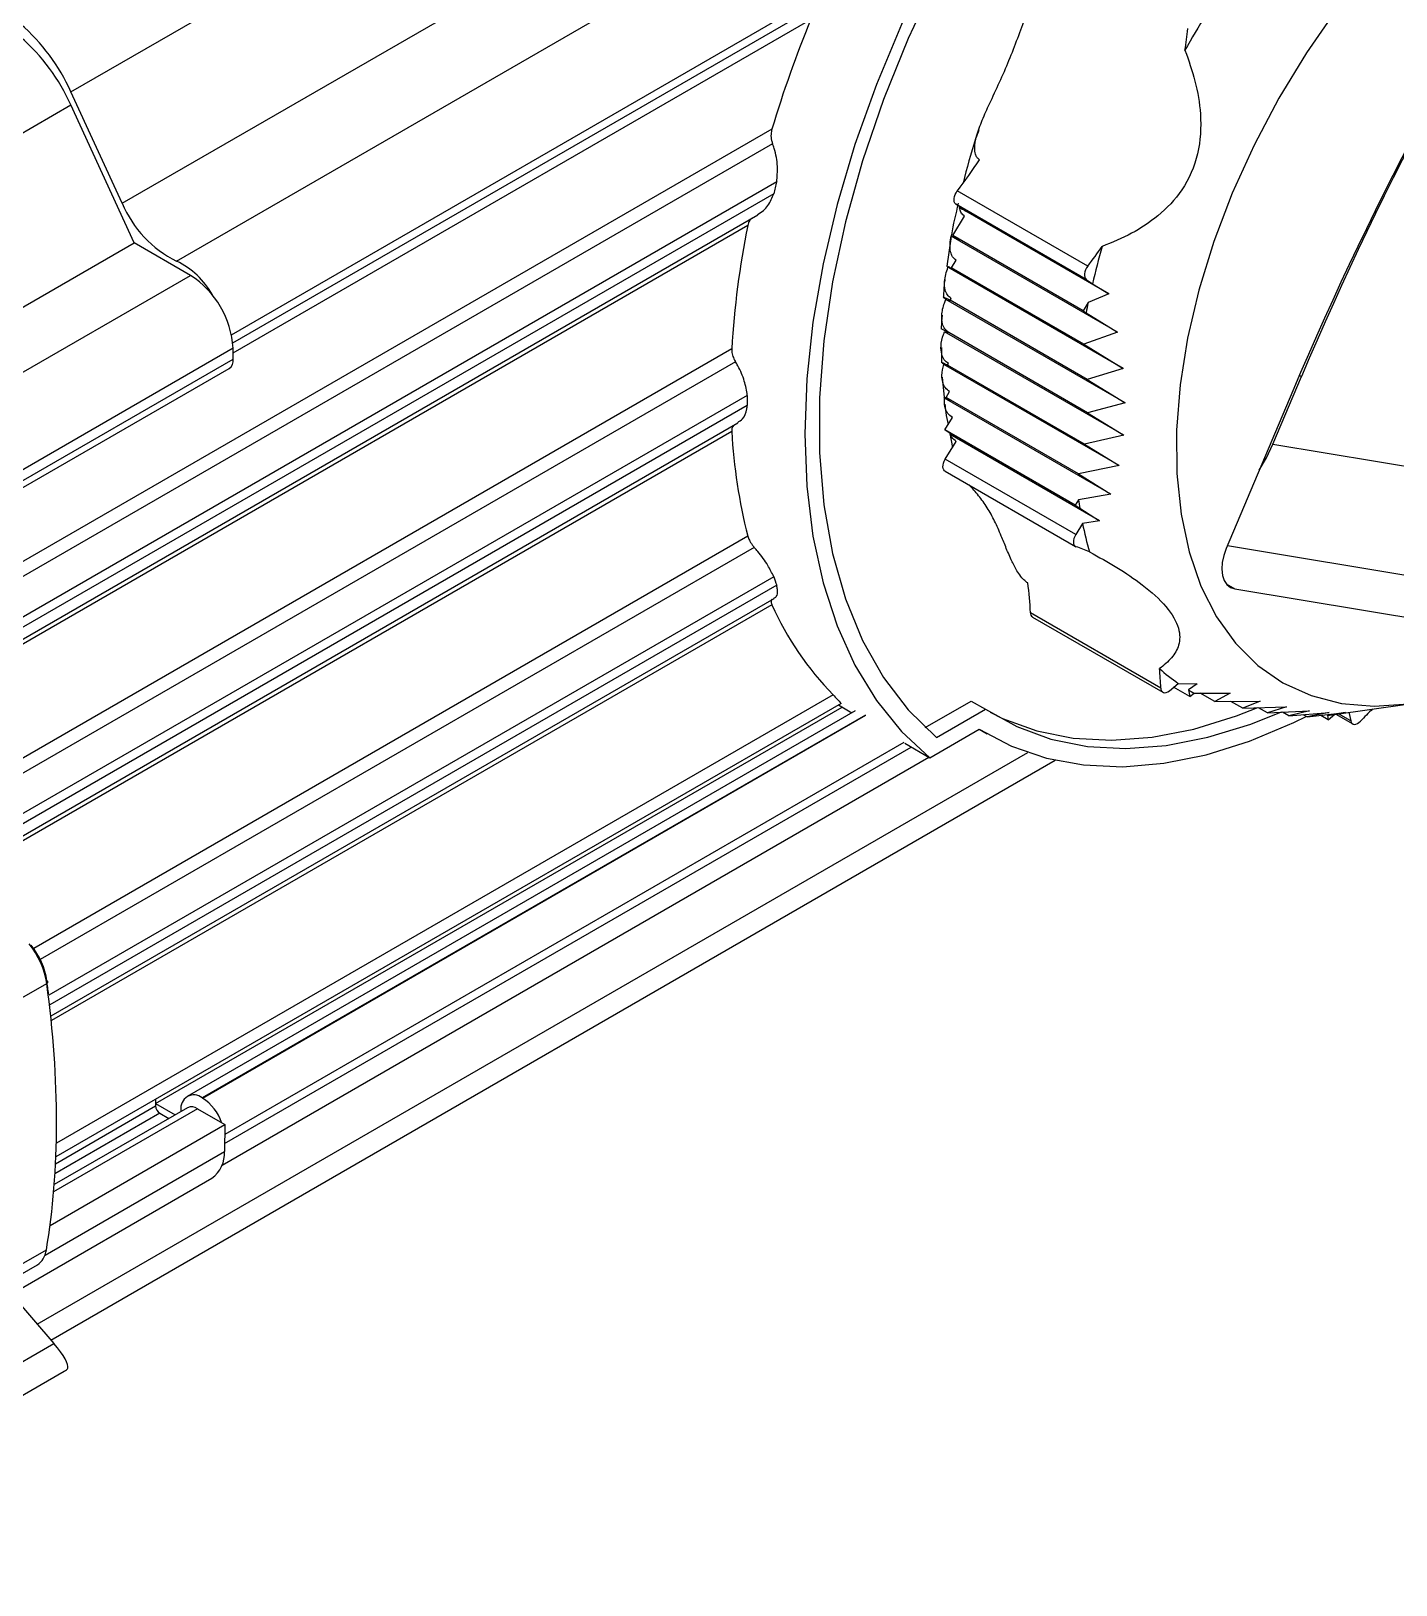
# Model space of a CAD drawing. Extents: x 6 to 134, y 3 to 97.
# Drawn here: x 20.383 to 23.784, y 6.704 to 10.576 of the extents above; entities that cross this region are included whole.
import ezdxf

# ---------------------------------------------------------------- set-up
doc = ezdxf.new("R2010")
doc.units = 0
doc.header["$MEASUREMENT"] = 0
doc.layers.add('OBJECT', color=7, linetype='CONTINUOUS')

msp = doc.modelspace()

# ---------------------------------------------------------------- linework, layer by layer
at = {"layer": 'OBJECT'}
for p, q in [((20.4824, 10.4249), (22.1609, 11.3939)), ((20.61, 10.1472), (22.4662, 11.2187)), ((20.7457, 10.003), (22.6996, 11.131)), ((20.8824, 9.8198), (22.7031, 10.871)), ((20.8856, 9.7994), (22.5615, 10.7669)), ((20.8865, 9.7747), (22.5159, 10.7154)), ((20.61, 10.1472), (20.4824, 10.4249)), ((19.6681, 9.9222), (20.4823, 10.3923)), ((20.6401, 10.0491), (20.4823, 10.3923)), ((22.2294, 10.3323), (20.1542, 9.1343)), ((22.2309, 10.2957), (20.1647, 9.1029)), ((22.2413, 10.2008), (20.1959, 9.02)), ((22.2338, 10.171), (20.1959, 8.9945)), ((23.0164, 9.9906), (22.6914, 10.1782)), ((20.1713, 8.9508), (22.194, 10.1185)), ((22.6801, 10.0672), (22.7096, 10.1151)), ((22.7125, 10.1278), (22.6877, 10.145)), ((23.0127, 9.9574), (22.6877, 10.145)), ((23.0694, 9.9213), (22.6967, 10.1365)), ((22.1692, 10.0916), (20.1542, 8.9284)), ((19.8432, 9.5891), (20.6401, 10.0491)), ((20.7806, 9.9676), (20.6401, 10.0491)), ((22.6753, 10.0586), (22.6652, 9.9906)), ((23.0909, 9.8262), (22.6764, 10.0655)), ((22.6972, 10.0553), (22.6801, 10.0672)), ((23.0052, 9.8796), (22.6801, 10.0672)), ((22.6768, 9.9865), (22.6886, 10.0056)), ((20.0129, 9.5244), (20.7806, 9.9676)), ((23.1044, 9.7358), (22.6679, 9.9877)), ((22.6848, 9.9809), (22.6768, 9.9865)), ((23.0065, 9.7962), (22.6768, 9.9865)), ((23.0127, 9.9574), (23.028, 9.9468)), ((23.0694, 9.9213), (23.0175, 9.8996)), ((23.028, 9.9468), (23.0694, 9.9213)), ((22.6631, 9.9079), (22.6562, 9.9135)), ((23.1095, 9.6502), (22.6631, 9.9079)), ((22.6735, 9.9057), (22.6762, 9.9101)), ((23.0153, 9.7084), (22.6735, 9.9057)), ((22.6756, 9.9042), (22.6735, 9.9057)), ((23.0175, 9.8996), (23.0052, 9.8796)), ((23.0052, 9.8796), (23.0124, 9.8746)), ((23.0124, 9.8746), (23.0909, 9.8262)), ((23.1061, 9.5694), (22.6597, 9.8271)), ((23.0161, 9.6252), (22.6701, 9.8249)), ((23.0909, 9.8262), (23.0065, 9.7962)), ((20.8864, 9.7859), (20.1355, 9.3524)), ((22.1292, 9.7845), (20.1542, 8.6444)), ((20.8867, 9.7589), (20.8864, 9.7859)), ((22.6518, 9.788), (22.6521, 9.7511)), ((23.0065, 9.7962), (23.1044, 9.7358)), ((20.1207, 9.2991), (20.8764, 9.7354)), ((20.1342, 9.3245), (20.8867, 9.7589)), ((22.1384, 9.7524), (20.1647, 8.613)), ((22.6579, 9.7455), (22.6533, 9.7492)), ((23.0944, 9.4935), (22.6579, 9.7455)), ((22.6668, 9.7442), (22.6692, 9.748)), ((23.0087, 9.5468), (22.6668, 9.7442)), ((22.6693, 9.7425), (22.6668, 9.7442)), ((23.1044, 9.7358), (23.0153, 9.7084)), ((22.6539, 9.7138), (22.6588, 9.6633)), ((23.0153, 9.7084), (23.1095, 9.6502)), ((23.4781, 9.5469), (23.5492, 9.7153)), ((23.5439, 9.7184), (23.5492, 9.7153)), ((22.168, 9.6685), (20.1959, 8.5301)), ((23.0743, 9.4224), (22.6597, 9.6617)), ((22.6635, 9.6634), (22.6723, 9.6778)), ((22.9931, 9.4731), (22.6635, 9.6634)), ((22.6741, 9.656), (22.6635, 9.6634)), ((23.1095, 9.6502), (23.0161, 9.6252)), ((23.5276, 9.68), (23.3618, 9.2871)), ((22.168, 9.643), (20.1959, 8.5046)), ((22.6602, 9.5827), (22.679, 9.6133)), ((23.0161, 9.6252), (23.1061, 9.5694)), ((20.1772, 8.4642), (22.1447, 9.6001)), ((22.1292, 9.5786), (20.1841, 8.4557)), ((22.9852, 9.395), (22.6602, 9.5827)), ((22.6869, 9.5641), (22.6602, 9.5827)), ((22.6727, 9.5739), (22.6796, 9.539)), ((23.0461, 9.356), (22.6734, 9.5712)), ((23.1061, 9.5694), (23.0087, 9.5468)), ((22.6615, 9.5095), (22.6888, 9.5539)), ((23.0087, 9.5468), (23.0944, 9.4935)), ((23.4781, 9.5469), (24.2954, 9.4106)), ((22.9865, 9.3219), (22.6615, 9.5095)), ((23.0944, 9.4935), (22.9931, 9.4731)), ((22.6609, 9.4796), (22.9859, 9.292)), ((22.9931, 9.4731), (23.0743, 9.4224)), ((23.0743, 9.4224), (22.9932, 9.408)), ((22.9932, 9.408), (22.9852, 9.395)), ((22.9852, 9.395), (22.9964, 9.3872)), ((22.9964, 9.3872), (23.0461, 9.356)), ((23.0034, 9.3492), (22.9865, 9.3219)), ((23.0461, 9.356), (23.0034, 9.3492)), ((22.1692, 9.3177), (20.3895, 8.2903)), ((22.1855, 9.2897), (20.4059, 8.2624)), ((23.3649, 9.2944), (23.9404, 9.1985)), ((22.2338, 9.2166), (20.4271, 8.1736)), ((22.2413, 9.1954), (20.43, 8.1498)), ((23.3618, 9.1987), (23.383, 9.1865)), ((23.383, 9.1865), (24.1052, 9.066)), ((20.433, 8.122), (22.235, 9.1623)), ((22.2294, 9.1465), (20.4342, 8.1102)), ((23.1985, 8.9392), (22.8735, 9.1269)), ((22.8786, 9.1161), (23.2036, 8.9285)), ((23.2199, 8.9324), (23.2421, 8.9508)), ((23.2421, 8.9508), (23.2894, 8.9499)), ((23.2894, 8.9499), (23.2676, 8.9345)), ((22.3821, 8.9221), (20.446, 7.8044)), ((23.2712, 8.9177), (23.2305, 8.9412)), ((23.2676, 8.9345), (23.2712, 8.9177)), ((23.2712, 8.9177), (23.2817, 8.9264)), ((23.2817, 8.9264), (23.3717, 8.926)), ((23.3333, 8.9054), (23.297, 8.9263)), ((23.3717, 8.926), (23.3333, 8.9054)), ((22.4017, 8.9008), (20.4448, 7.7711)), ((20.6932, 7.9038), (22.4043, 8.8916)), ((22.4365, 8.8821), (20.7721, 7.9213)), ((22.4623, 8.8715), (20.8097, 7.9175)), ((20.8104, 7.9171), (22.4629, 8.8711)), ((22.395, 8.897), (22.4286, 8.8776)), ((22.6115, 8.8406), (22.7261, 8.9067)), ((22.6394, 8.8159), (22.7614, 8.8863)), ((22.7261, 8.9067), (22.7614, 8.8863)), ((23.3333, 8.9054), (23.4459, 8.9067)), ((23.4029, 8.8888), (23.3733, 8.9059)), ((23.4459, 8.9067), (23.4029, 8.8888)), ((23.4029, 8.8888), (23.5118, 8.8923)), ((23.4644, 8.8769), (23.4416, 8.89)), ((23.5118, 8.8923), (23.4644, 8.8769)), ((23.4644, 8.8769), (23.5693, 8.8827)), ((23.5178, 8.8696), (23.5017, 8.8789)), ((23.5693, 8.8827), (23.5178, 8.8696)), ((23.5178, 8.8696), (23.6183, 8.878)), ((23.5631, 8.8671), (23.5536, 8.8726)), ((23.5631, 8.8671), (23.659, 8.8781)), ((23.6183, 8.878), (23.5631, 8.8671)), ((23.6159, 8.8602), (23.5972, 8.871)), ((23.659, 8.8781), (23.6136, 8.8711)), ((23.6136, 8.8711), (23.6159, 8.8602)), ((23.6159, 8.8602), (23.6321, 8.8736)), ((23.6244, 8.8725), (23.8186, 8.9001)), ((23.6346, 8.874), (23.6768, 8.8496)), ((23.672, 8.857), (23.641, 8.8749)), ((23.6675, 8.8786), (23.672, 8.857)), ((22.6228, 8.7655), (22.7462, 8.8367)), ((22.7457, 8.8364), (22.7659, 8.8247)), ((20.8651, 7.804), (22.5767, 8.7921)), ((22.5579, 8.8035), (20.8655, 7.8265)), ((22.5605, 8.8014), (22.6228, 8.7655)), ((20.3984, 7.3533), (22.8671, 8.7785)), ((20.4321, 7.3139), (22.9354, 8.7591)), ((20.8592, 7.7501), (22.6204, 8.7669)), ((20.3368, 8.1537), (20.422, 8.2029)), ((20.693, 7.9144), (20.6933, 7.8975)), ((20.6932, 7.9034), (20.7418, 7.8752)), ((20.8104, 7.9171), (20.8097, 7.9175)), ((20.7982, 7.8907), (20.4393, 7.6836)), ((20.7731, 7.8932), (20.4408, 7.7014)), ((20.7038, 7.8793), (20.4426, 7.7285)), ((20.444, 7.7536), (20.6933, 7.8975)), ((20.7038, 7.8793), (20.7263, 7.8663)), ((20.7566, 7.8871), (20.7566, 7.8837)), ((20.7982, 7.8907), (20.8659, 7.8514)), ((20.4304, 7.5999), (20.8659, 7.8514)), ((20.8659, 7.8514), (20.8648, 7.7838)), ((20.4178, 7.5258), (20.8648, 7.7838)), ((20.0677, 7.2753), (20.8337, 7.7176)), ((20.336, 7.49), (20.4213, 7.5392)), ((20.3123, 7.4519), (20.399, 7.5019)), ((20.3337, 7.4289), (20.4397, 7.3051)), ((19.5961, 6.8181), (20.4397, 7.3051)), ((19.5431, 6.7037), (20.4653, 7.2361))]:
    msp.add_line(p, q, dxfattribs=at)
at = {"layer": 'OBJECT', "flags": 128}
for points in [[(23.8024, 10.8262), (23.7173, 10.7318), (23.6368, 10.63), (23.5617, 10.522), (23.4928, 10.4089), (23.4309, 10.292), (23.3767, 10.1725), (23.3307, 10.0517), (23.2934, 9.9309), (23.2653, 9.8115), (23.2467, 9.6947), (23.2377, 9.5818), (23.2384, 9.4741), (23.2489, 9.3726), (23.2691, 9.2786), (23.2986, 9.193), (23.3372, 9.1168), (23.3845, 9.0507), (23.44, 8.9955), (23.503, 8.9519), (23.5729, 8.9202), (23.6489, 8.9008), (23.7302, 8.8939), (23.8159, 8.8997)], [(22.6228, 10.7398), (22.5522, 10.5927), (22.4898, 10.4437), (22.4362, 10.2939), (22.3918, 10.1445), (22.3568, 9.9966), (22.3317, 9.8513), (22.3166, 9.7097), (22.3115, 9.5729), (22.3166, 9.442), (22.3317, 9.3179), (22.3568, 9.2016), (22.3918, 9.0939), (22.4362, 8.9958), (22.4898, 8.9079), (22.5522, 8.8309), (22.6228, 8.7655)], [(22.6394, 10.7085), (22.5688, 10.5582), (22.5071, 10.406), (22.4549, 10.2533), (22.4126, 10.1014), (22.3805, 9.9514), (22.359, 9.8046), (22.3482, 9.6624), (22.3482, 9.5258), (22.359, 9.396), (22.3805, 9.2741), (22.4126, 9.1611), (22.4549, 9.058), (22.5071, 8.9656), (22.5688, 8.8846), (22.6394, 8.8159)], [(22.6877, 10.145), (22.6855, 10.1473), (22.6839, 10.1505), (22.6832, 10.1545), (22.6833, 10.159), (22.6842, 10.1639), (22.686, 10.1688), (22.6884, 10.1737), (22.6914, 10.1782)], [(23.0164, 9.9906), (23.0134, 9.9861), (23.011, 9.9812), (23.0093, 9.9762), (23.0083, 9.9714), (23.0082, 9.9669), (23.0089, 9.9629), (23.0105, 9.9597), (23.0127, 9.9574)], [(23.444, 9.4818), (23.462, 9.5128), (23.4781, 9.5469)], [(22.6609, 9.4796), (22.6598, 9.4803), (22.6577, 9.4828), (22.6563, 9.4861), (22.6557, 9.4902), (22.656, 9.4948), (22.6571, 9.4997), (22.6589, 9.5047), (22.6615, 9.5095)], [(22.9865, 9.3219), (22.984, 9.3171), (22.9821, 9.3121), (22.981, 9.3072), (22.9807, 9.3026), (22.9813, 9.2985), (22.9827, 9.2952), (22.9848, 9.2927), (22.9876, 9.2912)], [(23.3618, 9.2871), (23.3555, 9.2692), (23.3517, 9.2516), (23.3506, 9.235), (23.3521, 9.22), (23.3564, 9.2073), (23.3631, 9.1972), (23.3721, 9.1901), (23.383, 9.1865)], [(23.1985, 8.9392), (23.199, 8.9352), (23.2004, 8.9318), (23.2025, 8.9293), (23.2053, 8.9278), (23.2086, 8.9274), (23.2122, 8.928), (23.216, 8.9297), (23.2199, 8.9324)], [(22.7614, 8.8863), (22.8397, 8.8429), (22.9246, 8.812), (23.0155, 8.7938), (23.1116, 8.7885), (23.2121, 8.796), (23.3161, 8.8163), (23.4229, 8.8494), (23.4995, 8.8802)], [(22.7734, 8.8786), (22.8043, 8.8634), (22.8893, 8.8324), (22.9802, 8.8142), (23.0762, 8.8089), (23.1767, 8.8164), (23.2808, 8.8368), (23.3875, 8.8698), (23.4407, 8.8906)], [(22.7462, 8.8367), (22.8264, 8.7943), (22.9133, 8.7645), (23.006, 8.7473), (23.1038, 8.7429), (23.2059, 8.7515), (23.3115, 8.7728), (23.4198, 8.8068), (23.5299, 8.8531), (23.5611, 8.8683)], [(23.672, 8.857), (23.6733, 8.8535), (23.6752, 8.8508), (23.6779, 8.8491), (23.6811, 8.8485), (23.6847, 8.8489), (23.6885, 8.8504), (23.6923, 8.8529), (23.696, 8.8563)], [(20.422, 8.2029), (20.4232, 8.2037), (20.4241, 8.2046), (20.4247, 8.2055), (20.425, 8.2064), (20.4249, 8.2072), (20.4244, 8.208), (20.4236, 8.2088), (20.4225, 8.2093)]]:
    msp.add_lwpolyline(points, dxfattribs=at)
at = {"layer": 'OBJECT'}
for centre, radius, start, end in [((31.4626, 6.3677), 8.5924, 146.49499, 157.06989), ((31.4721, 6.3193), 8.6261, 146.59862, 157.07016), ((25.3777, 9.3377), 2.4307, 148.2443, 150.6592), ((20.0282, 10.2194), 0.4985, 24.3413, 48.7354), ((25.0644, 9.4794), 2.9605, 157.6299, 163.2561), ((22.3574, 10.6817), 0.9142, 350.3712, 353.7748), ((20.0281, 10.1868), 0.4985, 24.3413, 48.7354), ((21.6674, 10.9657), 1.2918, 322.4415, 326.6716), ((24.7938, 9.5478), 2.6348, 165.6505, 166.3186), ((20.8702, 10.2561), 0.282, 202.7187, 243.8057), ((24.3317, 9.6542), 2.2063, 168.5659, 176.6136), ((22.0001, 10.7723), 1.2822, 322.4329, 325.1493), ((24.9737, 9.4862), 1.9994, 163.9302, 166.681), ((20.6588, 9.8217), 0.2011, 28.8399, 64.4048), ((20.6556, 9.7732), 0.2311, 3.1481, 57.2648), ((24.8229, 9.5209), 1.8447, 168.1516, 168.9469), ((20.8627, 9.7555), 0.0243, 304.28, 8.1762), ((23.9406, 9.6558), 1.7727, 179.5877, 180.4123), ((23.4957, 9.6542), 1.3686, 183.1665, 194.2356), ((24.0048, 9.5527), 1.0219, 188.1364, 189.3154), ((23.8705, 9.5264), 0.8851, 191.5447, 196.2811), ((22.9096, 9.0412), 0.2619, 64.8339, 72.669), ((23.2121, 9.5478), 1.0328, 198.7011, 199.9484), ((22.2542, 9.1087), 0.6195, 1.6764, 8.5823), ((22.9328, 9.461), 0.7705, 204.092, 224.3867), ((22.8853, 9.126), 0.0119, 175.7599, 235.6752), ((23.5122, 9.3448), 0.4777, 228.4223, 235.5682), ((22.556, 8.9197), 0.6428, 1.7455, 6.0504), ((23.5067, 9.3369), 0.4682, 239.2872, 241.2711), ((23.5234, 9.5845), 0.7191, 277.2097, 278.0754), ((24.5, 8.0929), 1.1087, 134.2528, 136.4824), ((20.7889, 7.8922), 0.0328, 50.5503, 188.9668), ((20.7476, 7.8197), 0.1158, 18.3761, 57.2118), ((20.7163, 7.8987), 0.0231, 183.1481, 237.2648), ((20.7835, 7.8708), 0.0247, 53.6286, 114.8701), ((20.7909, 7.778), 0.0741, 305.3031, 4.4702)]:
    msp.add_arc(centre, radius, start, end, dxfattribs=at)
for centre, major_axis, ratio, start_param, end_param in [((23.615, 10.3553), (1.1785, 1.4856), 0.45218, 3.053913, 3.087261), ((20.3426, 8.2359), (-0.0558, 0.1063), 0.548855, 4.129555, 5.066175), ((20.35, 8.2397), (-0.0508, 0.0976), 0.546207, 4.13134, 5.052874), ((18.9391, 8.8241), (-1.0402, 1.9968), 0.546349, 3.767737, 4.131246), ((18.9465, 8.828), (-1.0352, 1.9881), 0.546207, 4.114712, 4.13134), ((20.3419, 7.6075), (-0.0558, 0.1063), 0.548855, 3.163575, 3.766046), ((20.2559, 7.4154), (0.2173, -0.1742), 0.160503, 0.065641, 0.703113)]:
    msp.add_ellipse(centre, major_axis=major_axis, ratio=ratio, start_param=start_param, end_param=end_param, dxfattribs=at)
for points, knots in [([(22.7467, 10.2559), (22.7445, 10.2576), (22.74, 10.2611), (22.7355, 10.2712), (22.7337, 10.2889), (22.7395, 10.3182), (22.7533, 10.3552), (22.7736, 10.3999), (22.7969, 10.4491), (22.8207, 10.5037), (22.8422, 10.5591), (22.8598, 10.6068), (22.8743, 10.6406), (22.8853, 10.6612), (22.8948, 10.6748), (22.905, 10.6843), (22.9147, 10.6886), (22.9228, 10.6881), (22.9267, 10.6861), (22.928, 10.6855)], [0, 0, 0, 0, 0.019708, 0.039333, 0.072501, 0.131477, 0.213202, 0.297139, 0.409475, 0.522623, 0.638202, 0.754708, 0.824743, 0.865637, 0.907257, 0.93812, 0.969221, 0.989518, 1, 1, 1, 1]), ([(23.2588, 10.5287), (23.2678, 10.5032), (23.2861, 10.4516), (23.3008, 10.3645), (23.2958, 10.2692), (23.2566, 10.1797), (23.1952, 10.1154), (23.1263, 10.07), (23.0772, 10.0498), (23.0524, 10.0396)], [0, 0, 0, 0, 0.130862, 0.264593, 0.424792, 0.586021, 0.731882, 0.864042, 1, 1, 1, 1]), ([(22.2294, 10.3323), (22.2285, 10.3281), (22.2264, 10.3189), (22.2274, 10.306), (22.23, 10.2984), (22.2309, 10.2957)], [0, 0, 0, 0, 0.3547789, 0.770949, 1, 1, 1, 1]), ([(22.7451, 10.3307), (22.7423, 10.323), (22.7265, 10.2787), (22.7151, 10.2346), (22.7057, 10.1982)], [0, 0, 0, 0, 0.174213, 1, 1, 1, 1]), ([(22.2413, 10.2008), (22.2424, 10.2134), (22.2449, 10.2409), (22.2389, 10.274), (22.2323, 10.2919), (22.2309, 10.2957)], [0, 0, 0, 0, 0.399048, 0.870953, 1, 1, 1, 1]), ([(22.1934, 10.1195), (22.1985, 10.1224), (22.2124, 10.1304), (22.2254, 10.1501), (22.2319, 10.1662), (22.2338, 10.171)], [0, 0, 0, 0, 0.290941, 0.793596, 1, 1, 1, 1]), ([(22.6939, 10.1475), (22.6873, 10.1211), (22.6799, 10.0911), (22.6757, 10.062), (22.6753, 10.0586)], [0, 0, 0, 0, 0.882844, 1, 1, 1, 1]), ([(22.1791, 10.1099), (22.1772, 10.1079), (22.1726, 10.1035), (22.1701, 10.0962), (22.1692, 10.0918), (22.1692, 10.0916)], [0, 0, 0, 0, 0.4240785, 0.9722417, 1, 1, 1, 1]), ([(22.6967, 10.1365), (22.6995, 10.135), (22.7037, 10.1328), (22.7103, 10.1291), (22.7125, 10.1278)], [0, 0, 0, 0, 0.65635, 1, 1, 1, 1]), ([(22.7096, 10.1151), (22.7067, 10.1174), (22.701, 10.122), (22.6979, 10.1305), (22.6969, 10.1354), (22.6967, 10.1365)], [0, 0, 0, 0, 0.440528, 0.877741, 1, 1, 1, 1]), ([(22.6886, 10.0056), (22.6853, 10.0081), (22.6789, 10.0133), (22.6735, 10.028), (22.6725, 10.0458), (22.6752, 10.0593), (22.6764, 10.0655)], [0, 0, 0, 0, 0.206679, 0.411999, 0.72862, 1, 1, 1, 1]), ([(22.6764, 10.0655), (22.6765, 10.0658), (22.6767, 10.0664), (22.6845, 10.0625), (22.6934, 10.0575), (22.6972, 10.0553)], [0, 0, 0, 0, 0.3606547, 0.7236142, 1, 1, 1, 1]), ([(22.6653, 9.9905), (22.665, 9.9908), (22.6637, 9.992), (22.6681, 9.9901), (22.6758, 9.986), (22.6828, 9.9821), (22.6848, 9.9809)], [0, 0, 0, 0, 0.113622, 0.477531, 0.843811, 1, 1, 1, 1]), ([(22.6604, 9.9575), (22.6601, 9.9558), (22.6578, 9.9407), (22.6573, 9.9263), (22.6568, 9.9136)], [0, 0, 0, 0, 0.116079, 1, 1, 1, 1]), ([(22.6762, 9.9101), (22.6727, 9.9128), (22.6659, 9.9181), (22.66, 9.9331), (22.6584, 9.9568), (22.6643, 9.9759), (22.6679, 9.9877)], [0, 0, 0, 0, 0.171662, 0.342453, 0.592858, 1, 1, 1, 1]), ([(22.6701, 9.8249), (22.6665, 9.8277), (22.6594, 9.8333), (22.6531, 9.8486), (22.6516, 9.8708), (22.6564, 9.8919), (22.6618, 9.9048), (22.6631, 9.9079)], [0, 0, 0, 0, 0.167862, 0.335046, 0.569045, 0.898433, 1, 1, 1, 1]), ([(22.6565, 9.9136), (22.6565, 9.9139), (22.6564, 9.9145), (22.6624, 9.9116), (22.6698, 9.9076), (22.6746, 9.9048), (22.6756, 9.9042)], [0, 0, 0, 0, 0.30155, 0.635968, 0.924025, 1, 1, 1, 1]), ([(22.6535, 9.8684), (22.6525, 9.8584), (22.6513, 9.8466), (22.6514, 9.8355), (22.6515, 9.8338)], [0, 0, 0, 0, 0.844795, 1, 1, 1, 1]), ([(22.6692, 9.748), (22.6654, 9.7509), (22.6579, 9.7566), (22.6514, 9.7722), (22.6497, 9.7939), (22.6541, 9.8134), (22.6588, 9.8249), (22.6597, 9.8271)], [0, 0, 0, 0, 0.181096, 0.361604, 0.603544, 0.924371, 1, 1, 1, 1]), ([(22.6521, 9.8338), (22.6519, 9.8341), (22.6514, 9.8349), (22.6561, 9.8327), (22.6632, 9.8289), (22.6685, 9.8259), (22.6701, 9.8249)], [0, 0, 0, 0, 0.230614, 0.581103, 0.870135, 1, 1, 1, 1]), ([(22.1292, 9.7845), (22.1292, 9.7844), (22.129, 9.7806), (22.1298, 9.7722), (22.1335, 9.761), (22.137, 9.7548), (22.1384, 9.7524)], [0, 0, 0, 0, 0.009584, 0.390408, 0.770721, 1, 1, 1, 1]), ([(22.168, 9.6685), (22.1661, 9.6804), (22.1621, 9.7045), (22.1495, 9.7337), (22.1405, 9.7489), (22.1384, 9.7524)], [0, 0, 0, 0, 0.425606, 0.868275, 1, 1, 1, 1]), ([(22.6515, 9.7512), (22.6515, 9.7512), (22.6508, 9.752), (22.6529, 9.7513), (22.6587, 9.7485), (22.6658, 9.7444), (22.6693, 9.7425)], [0, 0, 0, 0, 0.015689, 0.395035, 0.709993, 1, 1, 1, 1]), ([(22.6723, 9.6778), (22.6684, 9.6807), (22.6607, 9.6867), (22.6544, 9.7014), (22.6519, 9.7213), (22.6557, 9.7364), (22.6579, 9.7455)], [0, 0, 0, 0, 0.214036, 0.427513, 0.656116, 1, 1, 1, 1]), ([(22.6586, 9.6633), (22.6582, 9.6638), (22.6573, 9.6648), (22.6608, 9.6633), (22.6666, 9.6603), (22.672, 9.6572), (22.6741, 9.656)], [0, 0, 0, 0, 0.21986, 0.543093, 0.818068, 1, 1, 1, 1]), ([(22.679, 9.6133), (22.675, 9.6164), (22.667, 9.6225), (22.6605, 9.6375), (22.6589, 9.6511), (22.6595, 9.6595), (22.6597, 9.6617)], [0, 0, 0, 0, 0.289975, 0.579346, 0.886566, 1, 1, 1, 1]), ([(22.6605, 9.6463), (22.661, 9.6394), (22.6624, 9.6218), (22.6661, 9.6058), (22.6684, 9.596)], [0, 0, 0, 0, 0.391185, 1, 1, 1, 1]), ([(22.144, 9.6013), (22.1483, 9.6039), (22.1593, 9.6103), (22.1658, 9.6273), (22.1676, 9.6402), (22.168, 9.643)], [0, 0, 0, 0, 0.343327, 0.856132, 1, 1, 1, 1]), ([(22.1336, 9.5937), (22.1323, 9.592), (22.1294, 9.5883), (22.1293, 9.582), (22.1292, 9.5786)], [0, 0, 0, 0, 0.4654387, 1, 1, 1, 1]), ([(22.6734, 9.5712), (22.6745, 9.5707), (22.6767, 9.5697), (22.6823, 9.5667), (22.6862, 9.5645), (22.6869, 9.5641)], [0, 0, 0, 0, 0.449165, 0.902684, 1, 1, 1, 1]), ([(22.6888, 9.5539), (22.6847, 9.5569), (22.6784, 9.5616), (22.6747, 9.5687), (22.6734, 9.5712)], [0, 0, 0, 0, 0.656348, 1, 1, 1, 1]), ([(22.8668, 9.2012), (22.8643, 9.2029), (22.8593, 9.2063), (22.8505, 9.2157), (22.839, 9.232), (22.8258, 9.2576), (22.8131, 9.2879), (22.7996, 9.3218), (22.7848, 9.3556), (22.7661, 9.3893), (22.7448, 9.419), (22.7282, 9.4378), (22.7212, 9.4446), (22.7208, 9.445)], [0, 0, 0, 0, 0.025868, 0.051627, 0.095161, 0.172569, 0.279837, 0.390008, 0.537454, 0.685966, 0.837668, 0.990588, 1, 1, 1, 1]), ([(22.1692, 9.3177), (22.1703, 9.3144), (22.1726, 9.3077), (22.1788, 9.2977), (22.1837, 9.2919), (22.1855, 9.2897)], [0, 0, 0, 0, 0.3721958, 0.7663183, 1, 1, 1, 1]), ([(22.2338, 9.2166), (22.2293, 9.2258), (22.2194, 9.2459), (22.201, 9.2718), (22.1884, 9.2864), (22.1855, 9.2897)], [0, 0, 0, 0, 0.397283, 0.862652, 1, 1, 1, 1]), ([(23.0209, 9.2782), (23.044, 9.2656), (23.0905, 9.24), (23.1577, 9.1944), (23.2163, 9.1418), (23.2472, 9.0884), (23.2461, 9.0462), (23.2273, 9.0132), (23.206, 8.9961), (23.1952, 8.9874)], [0, 0, 0, 0, 0.130862, 0.264593, 0.424792, 0.586021, 0.731882, 0.864042, 1, 1, 1, 1]), ([(22.2344, 9.1632), (22.2365, 9.1643), (22.2429, 9.1678), (22.2444, 9.1798), (22.242, 9.1916), (22.2413, 9.1954)], [0, 0, 0, 0, 0.247076, 0.757914, 1, 1, 1, 1]), ([(22.2296, 9.16), (22.2293, 9.1599), (22.2276, 9.1591), (22.2266, 9.1554), (22.2277, 9.1503), (22.2292, 9.147), (22.2294, 9.1465)], [0, 0, 0, 0, 0.082965, 0.492127, 0.930488, 1, 1, 1, 1]), ([(20.4652, 7.2364), (20.4665, 7.237), (20.4729, 7.2402), (20.4738, 7.2423), (20.4745, 7.2439)], [0, 0, 0, 0, 0.207295, 1, 1, 1, 1])]:
    msp.add_open_spline(points, degree=3, knots=knots, dxfattribs=at)

doc.saveas('drawing.dxf')
